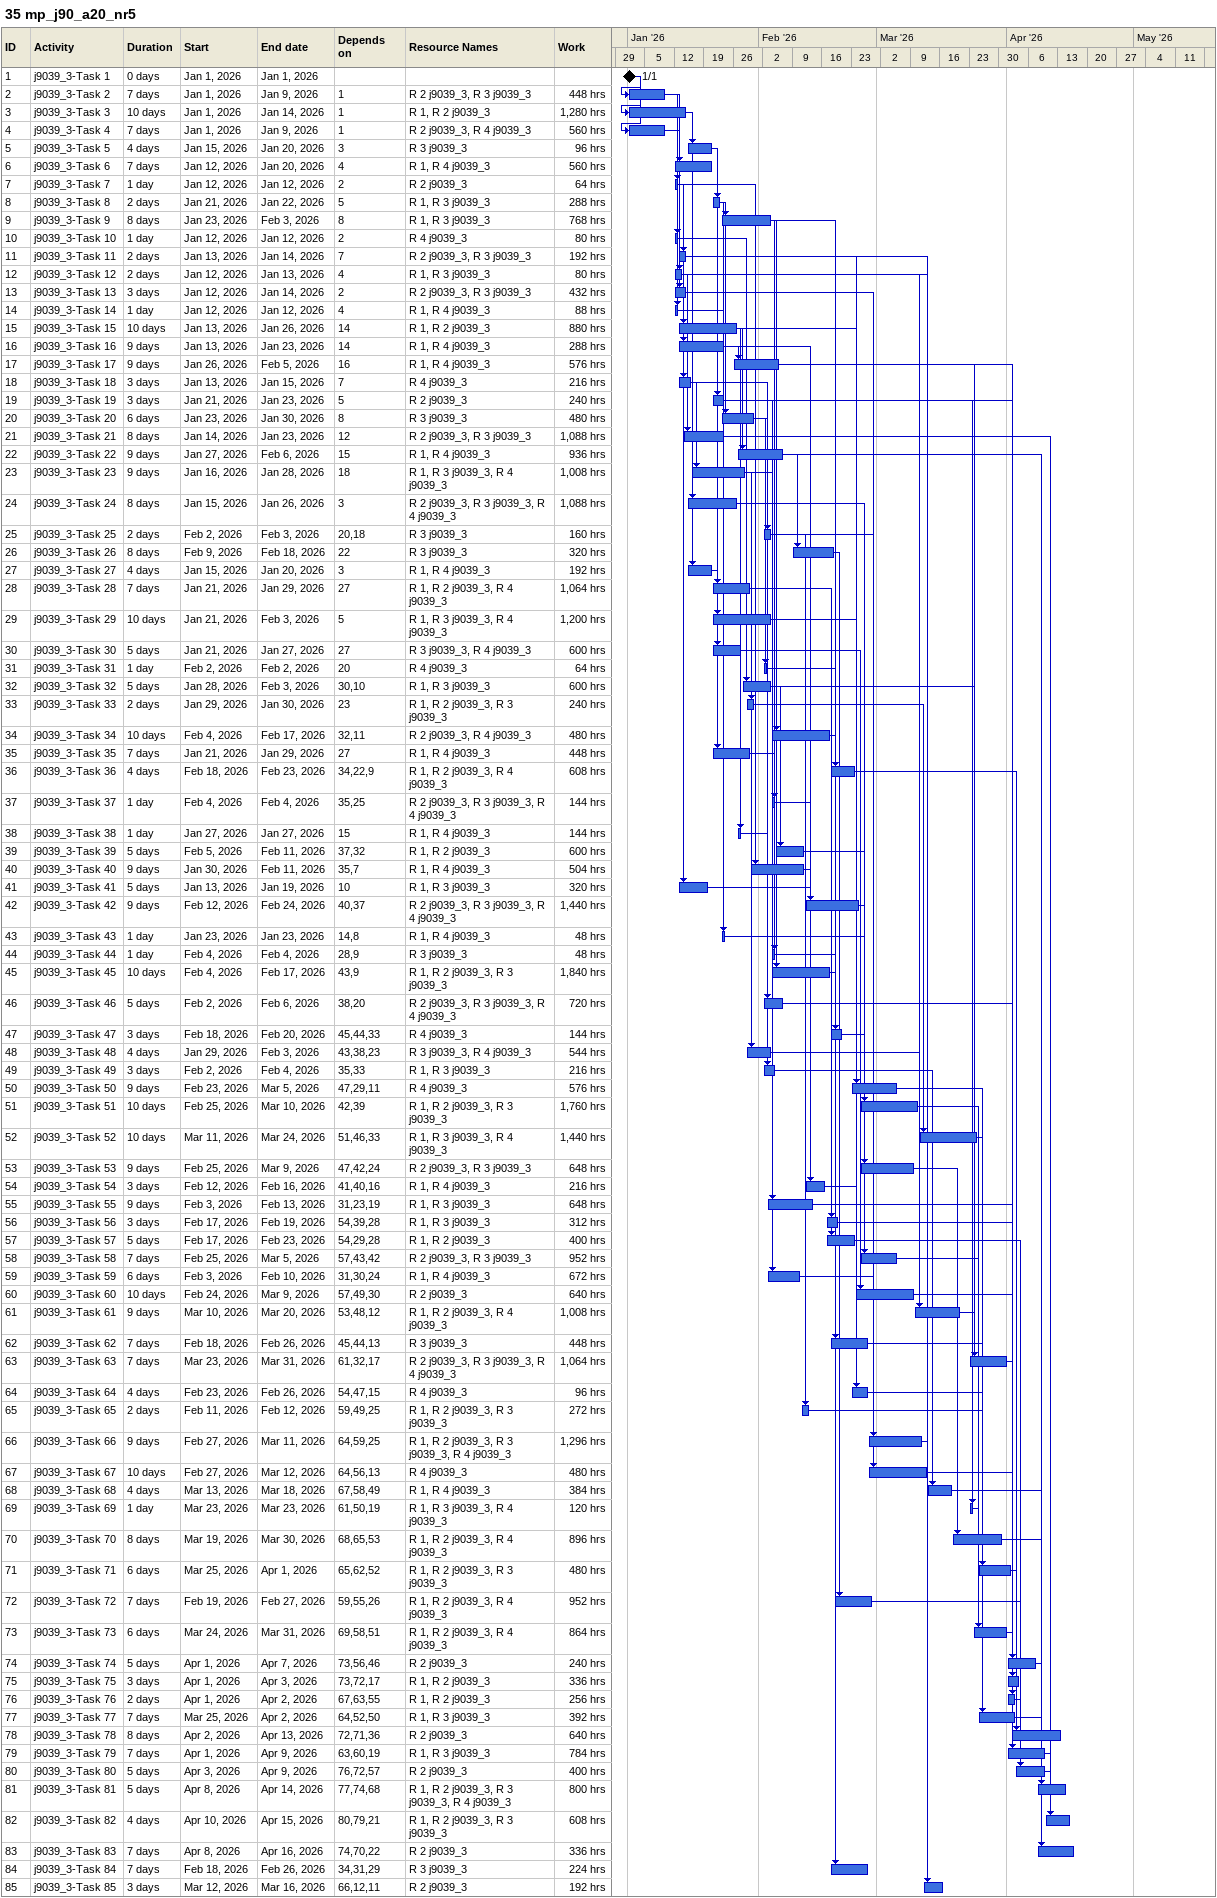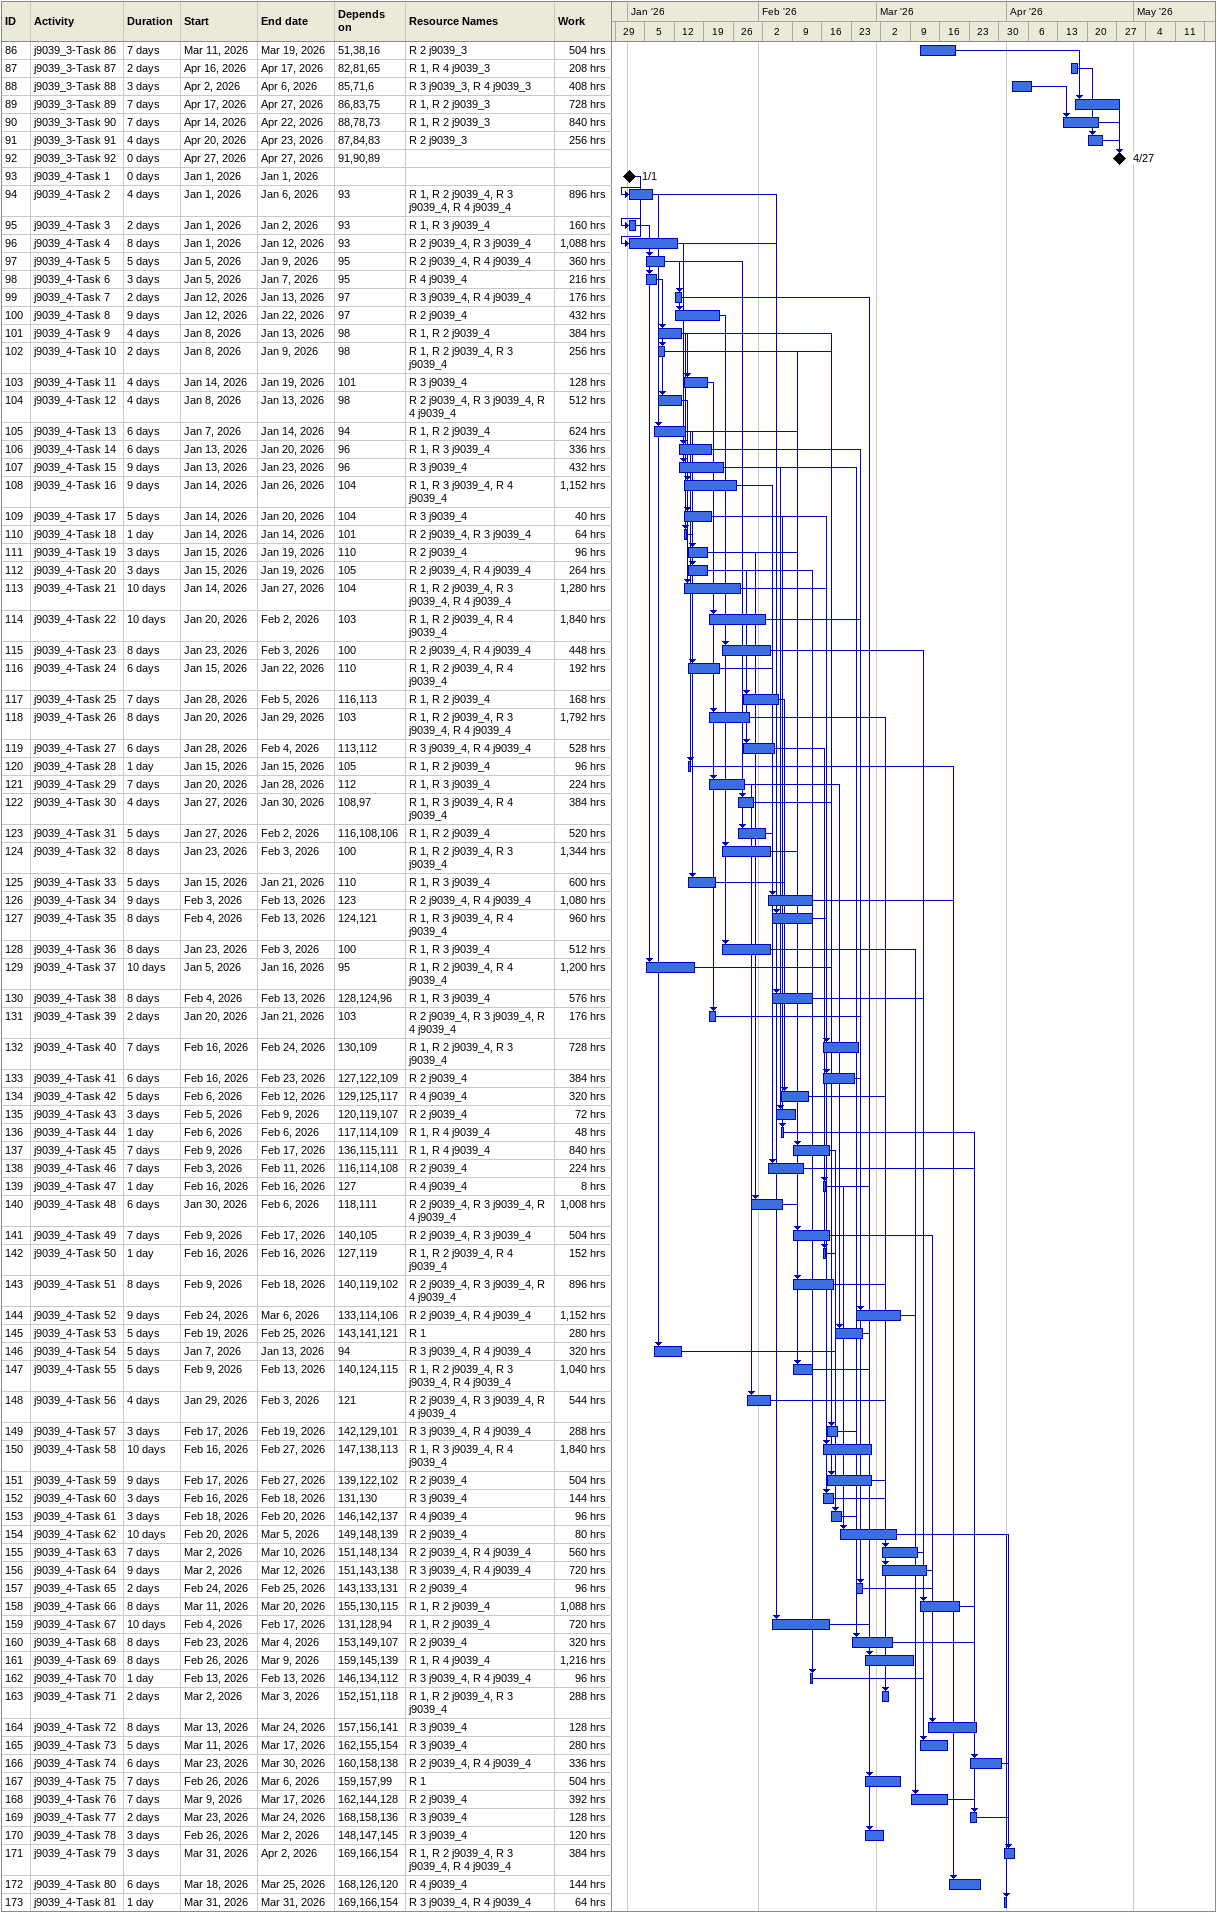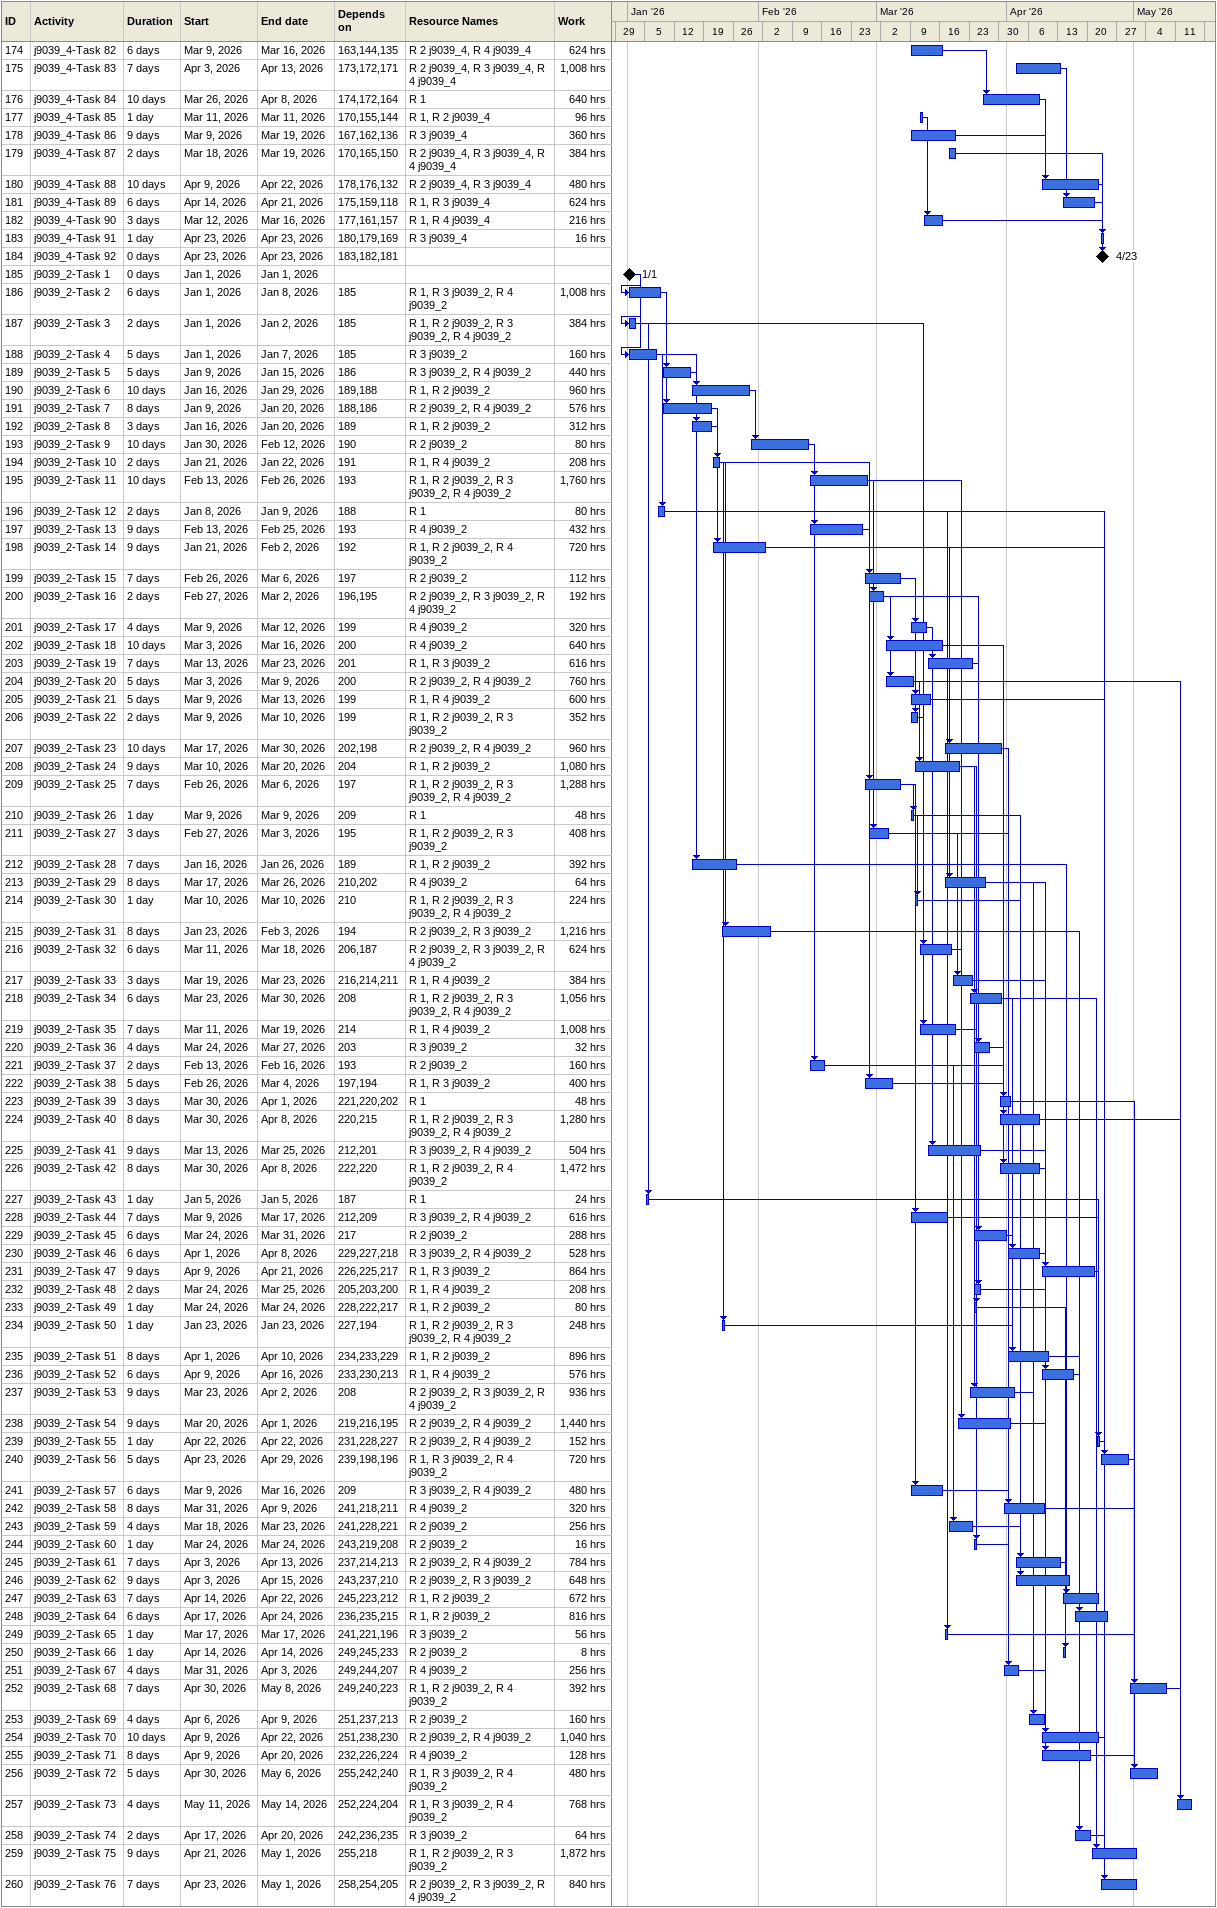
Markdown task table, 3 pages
35 mp_j90_a20_nr5

| ID | Task | Duration | Start | Finish | Predecessors | Resources | Work (h) |
|---|---|---|---|---|---|---|---|
| 1 | j9039_3-Task 1 | 0d | 2026-01-01 | 2026-01-01 |  |  |  |
| 2 | j9039_3-Task 2 | 7d | 2026-01-01 | 2026-01-09 | 1 | R 2 j9039_3, R 3 j9039_3 | 448 |
| 3 | j9039_3-Task 3 | 10d | 2026-01-01 | 2026-01-14 | 1 | R 1, R 2 j9039_3 | 1280 |
| 4 | j9039_3-Task 4 | 7d | 2026-01-01 | 2026-01-09 | 1 | R 2 j9039_3, R 4 j9039_3 | 560 |
| 5 | j9039_3-Task 5 | 4d | 2026-01-15 | 2026-01-20 | 3 | R 3 j9039_3 | 96 |
| 6 | j9039_3-Task 6 | 7d | 2026-01-12 | 2026-01-20 | 4 | R 1, R 4 j9039_3 | 560 |
| 7 | j9039_3-Task 7 | 1d | 2026-01-12 | 2026-01-12 | 2 | R 2 j9039_3 | 64 |
| 8 | j9039_3-Task 8 | 2d | 2026-01-21 | 2026-01-22 | 5 | R 1, R 3 j9039_3 | 288 |
| 9 | j9039_3-Task 9 | 8d | 2026-01-23 | 2026-02-03 | 8 | R 1, R 3 j9039_3 | 768 |
| 10 | j9039_3-Task 10 | 1d | 2026-01-12 | 2026-01-12 | 2 | R 4 j9039_3 | 80 |
| 11 | j9039_3-Task 11 | 2d | 2026-01-13 | 2026-01-14 | 7 | R 2 j9039_3, R 3 j9039_3 | 192 |
| 12 | j9039_3-Task 12 | 2d | 2026-01-12 | 2026-01-13 | 4 | R 1, R 3 j9039_3 | 80 |
| 13 | j9039_3-Task 13 | 3d | 2026-01-12 | 2026-01-14 | 2 | R 2 j9039_3, R 3 j9039_3 | 432 |
| 14 | j9039_3-Task 14 | 1d | 2026-01-12 | 2026-01-12 | 4 | R 1, R 4 j9039_3 | 88 |
| 15 | j9039_3-Task 15 | 10d | 2026-01-13 | 2026-01-26 | 14 | R 1, R 2 j9039_3 | 880 |
| 16 | j9039_3-Task 16 | 9d | 2026-01-13 | 2026-01-23 | 14 | R 1, R 4 j9039_3 | 288 |
| 17 | j9039_3-Task 17 | 9d | 2026-01-26 | 2026-02-05 | 16 | R 1, R 4 j9039_3 | 576 |
| 18 | j9039_3-Task 18 | 3d | 2026-01-13 | 2026-01-15 | 7 | R 4 j9039_3 | 216 |
| 19 | j9039_3-Task 19 | 3d | 2026-01-21 | 2026-01-23 | 5 | R 2 j9039_3 | 240 |
| 20 | j9039_3-Task 20 | 6d | 2026-01-23 | 2026-01-30 | 8 | R 3 j9039_3 | 480 |
| 21 | j9039_3-Task 21 | 8d | 2026-01-14 | 2026-01-23 | 12 | R 2 j9039_3, R 3 j9039_3 | 1088 |
| 22 | j9039_3-Task 22 | 9d | 2026-01-27 | 2026-02-06 | 15 | R 1, R 4 j9039_3 | 936 |
| 23 | j9039_3-Task 23 | 9d | 2026-01-16 | 2026-01-28 | 18 | R 1, R 3 j9039_3, R 4 j9039_3 | 1008 |
| 24 | j9039_3-Task 24 | 8d | 2026-01-15 | 2026-01-26 | 3 | R 2 j9039_3, R 3 j9039_3, R 4 j9039_3 | 1088 |
| 25 | j9039_3-Task 25 | 2d | 2026-02-02 | 2026-02-03 | 20, 18 | R 3 j9039_3 | 160 |
| 26 | j9039_3-Task 26 | 8d | 2026-02-09 | 2026-02-18 | 22 | R 3 j9039_3 | 320 |
| 27 | j9039_3-Task 27 | 4d | 2026-01-15 | 2026-01-20 | 3 | R 1, R 4 j9039_3 | 192 |
| 28 | j9039_3-Task 28 | 7d | 2026-01-21 | 2026-01-29 | 27 | R 1, R 2 j9039_3, R 4 j9039_3 | 1064 |
| 29 | j9039_3-Task 29 | 10d | 2026-01-21 | 2026-02-03 | 5 | R 1, R 3 j9039_3, R 4 j9039_3 | 1200 |
| 30 | j9039_3-Task 30 | 5d | 2026-01-21 | 2026-01-27 | 27 | R 3 j9039_3, R 4 j9039_3 | 600 |
| 31 | j9039_3-Task 31 | 1d | 2026-02-02 | 2026-02-02 | 20 | R 4 j9039_3 | 64 |
| 32 | j9039_3-Task 32 | 5d | 2026-01-28 | 2026-02-03 | 30, 10 | R 1, R 3 j9039_3 | 600 |
| 33 | j9039_3-Task 33 | 2d | 2026-01-29 | 2026-01-30 | 23 | R 1, R 2 j9039_3, R 3 j9039_3 | 240 |
| 34 | j9039_3-Task 34 | 10d | 2026-02-04 | 2026-02-17 | 32, 11 | R 2 j9039_3, R 4 j9039_3 | 480 |
| 35 | j9039_3-Task 35 | 7d | 2026-01-21 | 2026-01-29 | 27 | R 1, R 4 j9039_3 | 448 |
| 36 | j9039_3-Task 36 | 4d | 2026-02-18 | 2026-02-23 | 34, 22, 9 | R 1, R 2 j9039_3, R 4 j9039_3 | 608 |
| 37 | j9039_3-Task 37 | 1d | 2026-02-04 | 2026-02-04 | 35, 25 | R 2 j9039_3, R 3 j9039_3, R 4 j9039_3 | 144 |
| 38 | j9039_3-Task 38 | 1d | 2026-01-27 | 2026-01-27 | 15 | R 1, R 4 j9039_3 | 144 |
| 39 | j9039_3-Task 39 | 5d | 2026-02-05 | 2026-02-11 | 37, 32 | R 1, R 2 j9039_3 | 600 |
| 40 | j9039_3-Task 40 | 9d | 2026-01-30 | 2026-02-11 | 35, 7 | R 1, R 4 j9039_3 | 504 |
| 41 | j9039_3-Task 41 | 5d | 2026-01-13 | 2026-01-19 | 10 | R 1, R 3 j9039_3 | 320 |
| 42 | j9039_3-Task 42 | 9d | 2026-02-12 | 2026-02-24 | 40, 37 | R 2 j9039_3, R 3 j9039_3, R 4 j9039_3 | 1440 |
| 43 | j9039_3-Task 43 | 1d | 2026-01-23 | 2026-01-23 | 14, 8 | R 1, R 4 j9039_3 | 48 |
| 44 | j9039_3-Task 44 | 1d | 2026-02-04 | 2026-02-04 | 28, 9 | R 3 j9039_3 | 48 |
| 45 | j9039_3-Task 45 | 10d | 2026-02-04 | 2026-02-17 | 43, 9 | R 1, R 2 j9039_3, R 3 j9039_3 | 1840 |
| 46 | j9039_3-Task 46 | 5d | 2026-02-02 | 2026-02-06 | 38, 20 | R 2 j9039_3, R 3 j9039_3, R 4 j9039_3 | 720 |
| 47 | j9039_3-Task 47 | 3d | 2026-02-18 | 2026-02-20 | 45, 44, 33 | R 4 j9039_3 | 144 |
| 48 | j9039_3-Task 48 | 4d | 2026-01-29 | 2026-02-03 | 43, 38, 23 | R 3 j9039_3, R 4 j9039_3 | 544 |
| 49 | j9039_3-Task 49 | 3d | 2026-02-02 | 2026-02-04 | 35, 33 | R 1, R 3 j9039_3 | 216 |
| 50 | j9039_3-Task 50 | 9d | 2026-02-23 | 2026-03-05 | 47, 29, 11 | R 4 j9039_3 | 576 |
| 51 | j9039_3-Task 51 | 10d | 2026-02-25 | 2026-03-10 | 42, 39 | R 1, R 2 j9039_3, R 3 j9039_3 | 1760 |
| 52 | j9039_3-Task 52 | 10d | 2026-03-11 | 2026-03-24 | 51, 46, 33 | R 1, R 3 j9039_3, R 4 j9039_3 | 1440 |
| 53 | j9039_3-Task 53 | 9d | 2026-02-25 | 2026-03-09 | 47, 42, 24 | R 2 j9039_3, R 3 j9039_3 | 648 |
| 54 | j9039_3-Task 54 | 3d | 2026-02-12 | 2026-02-16 | 41, 40, 16 | R 1, R 4 j9039_3 | 216 |
| 55 | j9039_3-Task 55 | 9d | 2026-02-03 | 2026-02-13 | 31, 23, 19 | R 1, R 3 j9039_3 | 648 |
| 56 | j9039_3-Task 56 | 3d | 2026-02-17 | 2026-02-19 | 54, 39, 28 | R 1, R 3 j9039_3 | 312 |
| 57 | j9039_3-Task 57 | 5d | 2026-02-17 | 2026-02-23 | 54, 29, 28 | R 1, R 2 j9039_3 | 400 |
| 58 | j9039_3-Task 58 | 7d | 2026-02-25 | 2026-03-05 | 57, 43, 42 | R 2 j9039_3, R 3 j9039_3 | 952 |
| 59 | j9039_3-Task 59 | 6d | 2026-02-03 | 2026-02-10 | 31, 30, 24 | R 1, R 4 j9039_3 | 672 |
| 60 | j9039_3-Task 60 | 10d | 2026-02-24 | 2026-03-09 | 57, 49, 30 | R 2 j9039_3 | 640 |
| 61 | j9039_3-Task 61 | 9d | 2026-03-10 | 2026-03-20 | 53, 48, 12 | R 1, R 2 j9039_3, R 4 j9039_3 | 1008 |
| 62 | j9039_3-Task 62 | 7d | 2026-02-18 | 2026-02-26 | 45, 44, 13 | R 3 j9039_3 | 448 |
| 63 | j9039_3-Task 63 | 7d | 2026-03-23 | 2026-03-31 | 61, 32, 17 | R 2 j9039_3, R 3 j9039_3, R 4 j9039_3 | 1064 |
| 64 | j9039_3-Task 64 | 4d | 2026-02-23 | 2026-02-26 | 54, 47, 15 | R 4 j9039_3 | 96 |
| 65 | j9039_3-Task 65 | 2d | 2026-02-11 | 2026-02-12 | 59, 49, 25 | R 1, R 2 j9039_3, R 3 j9039_3 | 272 |
| 66 | j9039_3-Task 66 | 9d | 2026-02-27 | 2026-03-11 | 64, 59, 25 | R 1, R 2 j9039_3, R 3 j9039_3, R 4 j9039_3 | 1296 |
| 67 | j9039_3-Task 67 | 10d | 2026-02-27 | 2026-03-12 | 64, 56, 13 | R 4 j9039_3 | 480 |
| 68 | j9039_3-Task 68 | 4d | 2026-03-13 | 2026-03-18 | 67, 58, 49 | R 1, R 4 j9039_3 | 384 |
| 69 | j9039_3-Task 69 | 1d | 2026-03-23 | 2026-03-23 | 61, 50, 19 | R 1, R 3 j9039_3, R 4 j9039_3 | 120 |
| 70 | j9039_3-Task 70 | 8d | 2026-03-19 | 2026-03-30 | 68, 65, 53 | R 1, R 2 j9039_3, R 4 j9039_3 | 896 |
| 71 | j9039_3-Task 71 | 6d | 2026-03-25 | 2026-04-01 | 65, 62, 52 | R 1, R 2 j9039_3, R 3 j9039_3 | 480 |
| 72 | j9039_3-Task 72 | 7d | 2026-02-19 | 2026-02-27 | 59, 55, 26 | R 1, R 2 j9039_3, R 4 j9039_3 | 952 |
| 73 | j9039_3-Task 73 | 6d | 2026-03-24 | 2026-03-31 | 69, 58, 51 | R 1, R 2 j9039_3, R 4 j9039_3 | 864 |
| 74 | j9039_3-Task 74 | 5d | 2026-04-01 | 2026-04-07 | 73, 56, 46 | R 2 j9039_3 | 240 |
| 75 | j9039_3-Task 75 | 3d | 2026-04-01 | 2026-04-03 | 73, 72, 17 | R 1, R 2 j9039_3 | 336 |
| 76 | j9039_3-Task 76 | 2d | 2026-04-01 | 2026-04-02 | 67, 63, 55 | R 1, R 2 j9039_3 | 256 |
| 77 | j9039_3-Task 77 | 7d | 2026-03-25 | 2026-04-02 | 64, 52, 50 | R 1, R 3 j9039_3 | 392 |
| 78 | j9039_3-Task 78 | 8d | 2026-04-02 | 2026-04-13 | 72, 71, 36 | R 2 j9039_3 | 640 |
| 79 | j9039_3-Task 79 | 7d | 2026-04-01 | 2026-04-09 | 63, 60, 19 | R 1, R 3 j9039_3 | 784 |
| 80 | j9039_3-Task 80 | 5d | 2026-04-03 | 2026-04-09 | 76, 72, 57 | R 2 j9039_3 | 400 |
| 81 | j9039_3-Task 81 | 5d | 2026-04-08 | 2026-04-14 | 77, 74, 68 | R 1, R 2 j9039_3, R 3 j9039_3, R 4 j9039_3 | 800 |
| 82 | j9039_3-Task 82 | 4d | 2026-04-10 | 2026-04-15 | 80, 79, 21 | R 1, R 2 j9039_3, R 3 j9039_3 | 608 |
| 83 | j9039_3-Task 83 | 7d | 2026-04-08 | 2026-04-16 | 74, 70, 22 | R 2 j9039_3 | 336 |
| 84 | j9039_3-Task 84 | 7d | 2026-02-18 | 2026-02-26 | 34, 31, 29 | R 3 j9039_3 | 224 |
| 85 | j9039_3-Task 85 | 3d | 2026-03-12 | 2026-03-16 | 66, 12, 11 | R 2 j9039_3 | 192 |
| 86 | j9039_3-Task 86 | 7d | 2026-03-11 | 2026-03-19 | 51, 38, 16 | R 2 j9039_3 | 504 |
| 87 | j9039_3-Task 87 | 2d | 2026-04-16 | 2026-04-17 | 82, 81, 65 | R 1, R 4 j9039_3 | 208 |
| 88 | j9039_3-Task 88 | 3d | 2026-04-02 | 2026-04-06 | 85, 71, 6 | R 3 j9039_3, R 4 j9039_3 | 408 |
| 89 | j9039_3-Task 89 | 7d | 2026-04-17 | 2026-04-27 | 86, 83, 75 | R 1, R 2 j9039_3 | 728 |
| 90 | j9039_3-Task 90 | 7d | 2026-04-14 | 2026-04-22 | 88, 78, 73 | R 1, R 2 j9039_3 | 840 |
| 91 | j9039_3-Task 91 | 4d | 2026-04-20 | 2026-04-23 | 87, 84, 83 | R 2 j9039_3 | 256 |
| 92 | j9039_3-Task 92 | 0d | 2026-04-27 | 2026-04-27 | 91, 90, 89 |  |  |
| 93 | j9039_4-Task 1 | 0d | 2026-01-01 | 2026-01-01 |  |  |  |
| 94 | j9039_4-Task 2 | 4d | 2026-01-01 | 2026-01-06 | 93 | R 1, R 2 j9039_4, R 3 j9039_4, R 4 j9039_4 | 896 |
| 95 | j9039_4-Task 3 | 2d | 2026-01-01 | 2026-01-02 | 93 | R 1, R 3 j9039_4 | 160 |
| 96 | j9039_4-Task 4 | 8d | 2026-01-01 | 2026-01-12 | 93 | R 2 j9039_4, R 3 j9039_4 | 1088 |
| 97 | j9039_4-Task 5 | 5d | 2026-01-05 | 2026-01-09 | 95 | R 2 j9039_4, R 4 j9039_4 | 360 |
| 98 | j9039_4-Task 6 | 3d | 2026-01-05 | 2026-01-07 | 95 | R 4 j9039_4 | 216 |
| 99 | j9039_4-Task 7 | 2d | 2026-01-12 | 2026-01-13 | 97 | R 3 j9039_4, R 4 j9039_4 | 176 |
| 100 | j9039_4-Task 8 | 9d | 2026-01-12 | 2026-01-22 | 97 | R 2 j9039_4 | 432 |
| 101 | j9039_4-Task 9 | 4d | 2026-01-08 | 2026-01-13 | 98 | R 1, R 2 j9039_4 | 384 |
| 102 | j9039_4-Task 10 | 2d | 2026-01-08 | 2026-01-09 | 98 | R 1, R 2 j9039_4, R 3 j9039_4 | 256 |
| 103 | j9039_4-Task 11 | 4d | 2026-01-14 | 2026-01-19 | 101 | R 3 j9039_4 | 128 |
| 104 | j9039_4-Task 12 | 4d | 2026-01-08 | 2026-01-13 | 98 | R 2 j9039_4, R 3 j9039_4, R 4 j9039_4 | 512 |
| 105 | j9039_4-Task 13 | 6d | 2026-01-07 | 2026-01-14 | 94 | R 1, R 2 j9039_4 | 624 |
| 106 | j9039_4-Task 14 | 6d | 2026-01-13 | 2026-01-20 | 96 | R 1, R 3 j9039_4 | 336 |
| 107 | j9039_4-Task 15 | 9d | 2026-01-13 | 2026-01-23 | 96 | R 3 j9039_4 | 432 |
| 108 | j9039_4-Task 16 | 9d | 2026-01-14 | 2026-01-26 | 104 | R 1, R 3 j9039_4, R 4 j9039_4 | 1152 |
| 109 | j9039_4-Task 17 | 5d | 2026-01-14 | 2026-01-20 | 104 | R 3 j9039_4 | 40 |
| 110 | j9039_4-Task 18 | 1d | 2026-01-14 | 2026-01-14 | 101 | R 2 j9039_4, R 3 j9039_4 | 64 |
| 111 | j9039_4-Task 19 | 3d | 2026-01-15 | 2026-01-19 | 110 | R 2 j9039_4 | 96 |
| 112 | j9039_4-Task 20 | 3d | 2026-01-15 | 2026-01-19 | 105 | R 2 j9039_4, R 4 j9039_4 | 264 |
| 113 | j9039_4-Task 21 | 10d | 2026-01-14 | 2026-01-27 | 104 | R 1, R 2 j9039_4, R 3 j9039_4, R 4 j9039_4 | 1280 |
| 114 | j9039_4-Task 22 | 10d | 2026-01-20 | 2026-02-02 | 103 | R 1, R 2 j9039_4, R 4 j9039_4 | 1840 |
| 115 | j9039_4-Task 23 | 8d | 2026-01-23 | 2026-02-03 | 100 | R 2 j9039_4, R 4 j9039_4 | 448 |
| 116 | j9039_4-Task 24 | 6d | 2026-01-15 | 2026-01-22 | 110 | R 1, R 2 j9039_4, R 4 j9039_4 | 192 |
| 117 | j9039_4-Task 25 | 7d | 2026-01-28 | 2026-02-05 | 116, 113 | R 1, R 2 j9039_4 | 168 |
| 118 | j9039_4-Task 26 | 8d | 2026-01-20 | 2026-01-29 | 103 | R 1, R 2 j9039_4, R 3 j9039_4, R 4 j9039_4 | 1792 |
| 119 | j9039_4-Task 27 | 6d | 2026-01-28 | 2026-02-04 | 113, 112 | R 3 j9039_4, R 4 j9039_4 | 528 |
| 120 | j9039_4-Task 28 | 1d | 2026-01-15 | 2026-01-15 | 105 | R 1, R 2 j9039_4 | 96 |
| 121 | j9039_4-Task 29 | 7d | 2026-01-20 | 2026-01-28 | 112 | R 1, R 3 j9039_4 | 224 |
| 122 | j9039_4-Task 30 | 4d | 2026-01-27 | 2026-01-30 | 108, 97 | R 1, R 3 j9039_4, R 4 j9039_4 | 384 |
| 123 | j9039_4-Task 31 | 5d | 2026-01-27 | 2026-02-02 | 116, 108, 106 | R 1, R 2 j9039_4 | 520 |
| 124 | j9039_4-Task 32 | 8d | 2026-01-23 | 2026-02-03 | 100 | R 1, R 2 j9039_4, R 3 j9039_4 | 1344 |
| 125 | j9039_4-Task 33 | 5d | 2026-01-15 | 2026-01-21 | 110 | R 1, R 3 j9039_4 | 600 |
| 126 | j9039_4-Task 34 | 9d | 2026-02-03 | 2026-02-13 | 123 | R 2 j9039_4, R 4 j9039_4 | 1080 |
| 127 | j9039_4-Task 35 | 8d | 2026-02-04 | 2026-02-13 | 124, 121 | R 1, R 3 j9039_4, R 4 j9039_4 | 960 |
| 128 | j9039_4-Task 36 | 8d | 2026-01-23 | 2026-02-03 | 100 | R 1, R 3 j9039_4 | 512 |
| 129 | j9039_4-Task 37 | 10d | 2026-01-05 | 2026-01-16 | 95 | R 1, R 2 j9039_4, R 4 j9039_4 | 1200 |
| 130 | j9039_4-Task 38 | 8d | 2026-02-04 | 2026-02-13 | 128, 124, 96 | R 1, R 3 j9039_4 | 576 |
| 131 | j9039_4-Task 39 | 2d | 2026-01-20 | 2026-01-21 | 103 | R 2 j9039_4, R 3 j9039_4, R 4 j9039_4 | 176 |
| 132 | j9039_4-Task 40 | 7d | 2026-02-16 | 2026-02-24 | 130, 109 | R 1, R 2 j9039_4, R 3 j9039_4 | 728 |
| 133 | j9039_4-Task 41 | 6d | 2026-02-16 | 2026-02-23 | 127, 122, 109 | R 2 j9039_4 | 384 |
| 134 | j9039_4-Task 42 | 5d | 2026-02-06 | 2026-02-12 | 129, 125, 117 | R 4 j9039_4 | 320 |
| 135 | j9039_4-Task 43 | 3d | 2026-02-05 | 2026-02-09 | 120, 119, 107 | R 2 j9039_4 | 72 |
| 136 | j9039_4-Task 44 | 1d | 2026-02-06 | 2026-02-06 | 117, 114, 109 | R 1, R 4 j9039_4 | 48 |
| 137 | j9039_4-Task 45 | 7d | 2026-02-09 | 2026-02-17 | 136, 115, 111 | R 1, R 4 j9039_4 | 840 |
| 138 | j9039_4-Task 46 | 7d | 2026-02-03 | 2026-02-11 | 116, 114, 108 | R 2 j9039_4 | 224 |
| 139 | j9039_4-Task 47 | 1d | 2026-02-16 | 2026-02-16 | 127 | R 4 j9039_4 | 8 |
| 140 | j9039_4-Task 48 | 6d | 2026-01-30 | 2026-02-06 | 118, 111 | R 2 j9039_4, R 3 j9039_4, R 4 j9039_4 | 1008 |
| 141 | j9039_4-Task 49 | 7d | 2026-02-09 | 2026-02-17 | 140, 105 | R 2 j9039_4, R 3 j9039_4 | 504 |
| 142 | j9039_4-Task 50 | 1d | 2026-02-16 | 2026-02-16 | 127, 119 | R 1, R 2 j9039_4, R 4 j9039_4 | 152 |
| 143 | j9039_4-Task 51 | 8d | 2026-02-09 | 2026-02-18 | 140, 119, 102 | R 2 j9039_4, R 3 j9039_4, R 4 j9039_4 | 896 |
| 144 | j9039_4-Task 52 | 9d | 2026-02-24 | 2026-03-06 | 133, 114, 106 | R 2 j9039_4, R 4 j9039_4 | 1152 |
| 145 | j9039_4-Task 53 | 5d | 2026-02-19 | 2026-02-25 | 143, 141, 121 | R 1 | 280 |
| 146 | j9039_4-Task 54 | 5d | 2026-01-07 | 2026-01-13 | 94 | R 3 j9039_4, R 4 j9039_4 | 320 |
| 147 | j9039_4-Task 55 | 5d | 2026-02-09 | 2026-02-13 | 140, 124, 115 | R 1, R 2 j9039_4, R 3 j9039_4, R 4 j9039_4 | 1040 |
| 148 | j9039_4-Task 56 | 4d | 2026-01-29 | 2026-02-03 | 121 | R 2 j9039_4, R 3 j9039_4, R 4 j9039_4 | 544 |
| 149 | j9039_4-Task 57 | 3d | 2026-02-17 | 2026-02-19 | 142, 129, 101 | R 3 j9039_4, R 4 j9039_4 | 288 |
| 150 | j9039_4-Task 58 | 10d | 2026-02-16 | 2026-02-27 | 147, 138, 113 | R 1, R 3 j9039_4, R 4 j9039_4 | 1840 |
| 151 | j9039_4-Task 59 | 9d | 2026-02-17 | 2026-02-27 | 139, 122, 102 | R 2 j9039_4 | 504 |
| 152 | j9039_4-Task 60 | 3d | 2026-02-16 | 2026-02-18 | 131, 130 | R 3 j9039_4 | 144 |
| 153 | j9039_4-Task 61 | 3d | 2026-02-18 | 2026-02-20 | 146, 142, 137 | R 4 j9039_4 | 96 |
| 154 | j9039_4-Task 62 | 10d | 2026-02-20 | 2026-03-05 | 149, 148, 139 | R 2 j9039_4 | 80 |
| 155 | j9039_4-Task 63 | 7d | 2026-03-02 | 2026-03-10 | 151, 148, 134 | R 2 j9039_4, R 4 j9039_4 | 560 |
| 156 | j9039_4-Task 64 | 9d | 2026-03-02 | 2026-03-12 | 151, 143, 138 | R 3 j9039_4, R 4 j9039_4 | 720 |
| 157 | j9039_4-Task 65 | 2d | 2026-02-24 | 2026-02-25 | 143, 133, 131 | R 2 j9039_4 | 96 |
| 158 | j9039_4-Task 66 | 8d | 2026-03-11 | 2026-03-20 | 155, 130, 115 | R 1, R 2 j9039_4 | 1088 |
| 159 | j9039_4-Task 67 | 10d | 2026-02-04 | 2026-02-17 | 131, 128, 94 | R 1, R 2 j9039_4 | 720 |
| 160 | j9039_4-Task 68 | 8d | 2026-02-23 | 2026-03-04 | 153, 149, 107 | R 2 j9039_4 | 320 |
| 161 | j9039_4-Task 69 | 8d | 2026-02-26 | 2026-03-09 | 159, 145, 139 | R 1, R 4 j9039_4 | 1216 |
| 162 | j9039_4-Task 70 | 1d | 2026-02-13 | 2026-02-13 | 146, 134, 112 | R 3 j9039_4, R 4 j9039_4 | 96 |
| 163 | j9039_4-Task 71 | 2d | 2026-03-02 | 2026-03-03 | 152, 151, 118 | R 1, R 2 j9039_4, R 3 j9039_4 | 288 |
| 164 | j9039_4-Task 72 | 8d | 2026-03-13 | 2026-03-24 | 157, 156, 141 | R 3 j9039_4 | 128 |
| 165 | j9039_4-Task 73 | 5d | 2026-03-11 | 2026-03-17 | 162, 155, 154 | R 3 j9039_4 | 280 |
| 166 | j9039_4-Task 74 | 6d | 2026-03-23 | 2026-03-30 | 160, 158, 138 | R 2 j9039_4, R 4 j9039_4 | 336 |
| 167 | j9039_4-Task 75 | 7d | 2026-02-26 | 2026-03-06 | 159, 157, 99 | R 1 | 504 |
| 168 | j9039_4-Task 76 | 7d | 2026-03-09 | 2026-03-17 | 162, 144, 128 | R 2 j9039_4 | 392 |
| 169 | j9039_4-Task 77 | 2d | 2026-03-23 | 2026-03-24 | 168, 158, 136 | R 3 j9039_4 | 128 |
| 170 | j9039_4-Task 78 | 3d | 2026-02-26 | 2026-03-02 | 148, 147, 145 | R 3 j9039_4 | 120 |
| 171 | j9039_4-Task 79 | 3d | 2026-03-31 | 2026-04-02 | 169, 166, 154 | R 1, R 2 j9039_4, R 3 j9039_4, R 4 j9039_4 | 384 |
| 172 | j9039_4-Task 80 | 6d | 2026-03-18 | 2026-03-25 | 168, 126, 120 | R 4 j9039_4 | 144 |
| 173 | j9039_4-Task 81 | 1d | 2026-03-31 | 2026-03-31 | 169, 166, 154 | R 3 j9039_4, R 4 j9039_4 | 64 |
| 174 | j9039_4-Task 82 | 6d | 2026-03-09 | 2026-03-16 | 163, 144, 135 | R 2 j9039_4, R 4 j9039_4 | 624 |
| 175 | j9039_4-Task 83 | 7d | 2026-04-03 | 2026-04-13 | 173, 172, 171 | R 2 j9039_4, R 3 j9039_4, R 4 j9039_4 | 1008 |
| 176 | j9039_4-Task 84 | 10d | 2026-03-26 | 2026-04-08 | 174, 172, 164 | R 1 | 640 |
| 177 | j9039_4-Task 85 | 1d | 2026-03-11 | 2026-03-11 | 170, 155, 144 | R 1, R 2 j9039_4 | 96 |
| 178 | j9039_4-Task 86 | 9d | 2026-03-09 | 2026-03-19 | 167, 162, 136 | R 3 j9039_4 | 360 |
| 179 | j9039_4-Task 87 | 2d | 2026-03-18 | 2026-03-19 | 170, 165, 150 | R 2 j9039_4, R 3 j9039_4, R 4 j9039_4 | 384 |
| 180 | j9039_4-Task 88 | 10d | 2026-04-09 | 2026-04-22 | 178, 176, 132 | R 2 j9039_4, R 3 j9039_4 | 480 |
| 181 | j9039_4-Task 89 | 6d | 2026-04-14 | 2026-04-21 | 175, 159, 118 | R 1, R 3 j9039_4 | 624 |
| 182 | j9039_4-Task 90 | 3d | 2026-03-12 | 2026-03-16 | 177, 161, 157 | R 1, R 4 j9039_4 | 216 |
| 183 | j9039_4-Task 91 | 1d | 2026-04-23 | 2026-04-23 | 180, 179, 169 | R 3 j9039_4 | 16 |
| 184 | j9039_4-Task 92 | 0d | 2026-04-23 | 2026-04-23 | 183, 182, 181 |  |  |
| 185 | j9039_2-Task 1 | 0d | 2026-01-01 | 2026-01-01 |  |  |  |
| 186 | j9039_2-Task 2 | 6d | 2026-01-01 | 2026-01-08 | 185 | R 1, R 3 j9039_2, R 4 j9039_2 | 1008 |
| 187 | j9039_2-Task 3 | 2d | 2026-01-01 | 2026-01-02 | 185 | R 1, R 2 j9039_2, R 3 j9039_2, R 4 j9039_2 | 384 |
| 188 | j9039_2-Task 4 | 5d | 2026-01-01 | 2026-01-07 | 185 | R 3 j9039_2 | 160 |
| 189 | j9039_2-Task 5 | 5d | 2026-01-09 | 2026-01-15 | 186 | R 3 j9039_2, R 4 j9039_2 | 440 |
| 190 | j9039_2-Task 6 | 10d | 2026-01-16 | 2026-01-29 | 189, 188 | R 1, R 2 j9039_2 | 960 |
| 191 | j9039_2-Task 7 | 8d | 2026-01-09 | 2026-01-20 | 188, 186 | R 2 j9039_2, R 4 j9039_2 | 576 |
| 192 | j9039_2-Task 8 | 3d | 2026-01-16 | 2026-01-20 | 189 | R 1, R 2 j9039_2 | 312 |
| 193 | j9039_2-Task 9 | 10d | 2026-01-30 | 2026-02-12 | 190 | R 2 j9039_2 | 80 |
| 194 | j9039_2-Task 10 | 2d | 2026-01-21 | 2026-01-22 | 191 | R 1, R 4 j9039_2 | 208 |
| 195 | j9039_2-Task 11 | 10d | 2026-02-13 | 2026-02-26 | 193 | R 1, R 2 j9039_2, R 3 j9039_2, R 4 j9039_2 | 1760 |
| 196 | j9039_2-Task 12 | 2d | 2026-01-08 | 2026-01-09 | 188 | R 1 | 80 |
| 197 | j9039_2-Task 13 | 9d | 2026-02-13 | 2026-02-25 | 193 | R 4 j9039_2 | 432 |
| 198 | j9039_2-Task 14 | 9d | 2026-01-21 | 2026-02-02 | 192 | R 1, R 2 j9039_2, R 4 j9039_2 | 720 |
| 199 | j9039_2-Task 15 | 7d | 2026-02-26 | 2026-03-06 | 197 | R 2 j9039_2 | 112 |
| 200 | j9039_2-Task 16 | 2d | 2026-02-27 | 2026-03-02 | 196, 195 | R 2 j9039_2, R 3 j9039_2, R 4 j9039_2 | 192 |
| 201 | j9039_2-Task 17 | 4d | 2026-03-09 | 2026-03-12 | 199 | R 4 j9039_2 | 320 |
| 202 | j9039_2-Task 18 | 10d | 2026-03-03 | 2026-03-16 | 200 | R 4 j9039_2 | 640 |
| 203 | j9039_2-Task 19 | 7d | 2026-03-13 | 2026-03-23 | 201 | R 1, R 3 j9039_2 | 616 |
| 204 | j9039_2-Task 20 | 5d | 2026-03-03 | 2026-03-09 | 200 | R 2 j9039_2, R 4 j9039_2 | 760 |
| 205 | j9039_2-Task 21 | 5d | 2026-03-09 | 2026-03-13 | 199 | R 1, R 4 j9039_2 | 600 |
| 206 | j9039_2-Task 22 | 2d | 2026-03-09 | 2026-03-10 | 199 | R 1, R 2 j9039_2, R 3 j9039_2 | 352 |
| 207 | j9039_2-Task 23 | 10d | 2026-03-17 | 2026-03-30 | 202, 198 | R 2 j9039_2, R 4 j9039_2 | 960 |
| 208 | j9039_2-Task 24 | 9d | 2026-03-10 | 2026-03-20 | 204 | R 1, R 2 j9039_2 | 1080 |
| 209 | j9039_2-Task 25 | 7d | 2026-02-26 | 2026-03-06 | 197 | R 1, R 2 j9039_2, R 3 j9039_2, R 4 j9039_2 | 1288 |
| 210 | j9039_2-Task 26 | 1d | 2026-03-09 | 2026-03-09 | 209 | R 1 | 48 |
| 211 | j9039_2-Task 27 | 3d | 2026-02-27 | 2026-03-03 | 195 | R 1, R 2 j9039_2, R 3 j9039_2 | 408 |
| 212 | j9039_2-Task 28 | 7d | 2026-01-16 | 2026-01-26 | 189 | R 1, R 2 j9039_2 | 392 |
| 213 | j9039_2-Task 29 | 8d | 2026-03-17 | 2026-03-26 | 210, 202 | R 4 j9039_2 | 64 |
| 214 | j9039_2-Task 30 | 1d | 2026-03-10 | 2026-03-10 | 210 | R 1, R 2 j9039_2, R 3 j9039_2, R 4 j9039_2 | 224 |
| 215 | j9039_2-Task 31 | 8d | 2026-01-23 | 2026-02-03 | 194 | R 2 j9039_2, R 3 j9039_2 | 1216 |
| 216 | j9039_2-Task 32 | 6d | 2026-03-11 | 2026-03-18 | 206, 187 | R 2 j9039_2, R 3 j9039_2, R 4 j9039_2 | 624 |
| 217 | j9039_2-Task 33 | 3d | 2026-03-19 | 2026-03-23 | 216, 214, 211 | R 1, R 4 j9039_2 | 384 |
| 218 | j9039_2-Task 34 | 6d | 2026-03-23 | 2026-03-30 | 208 | R 1, R 2 j9039_2, R 3 j9039_2, R 4 j9039_2 | 1056 |
| 219 | j9039_2-Task 35 | 7d | 2026-03-11 | 2026-03-19 | 214 | R 1, R 4 j9039_2 | 1008 |
| 220 | j9039_2-Task 36 | 4d | 2026-03-24 | 2026-03-27 | 203 | R 3 j9039_2 | 32 |
| 221 | j9039_2-Task 37 | 2d | 2026-02-13 | 2026-02-16 | 193 | R 2 j9039_2 | 160 |
| 222 | j9039_2-Task 38 | 5d | 2026-02-26 | 2026-03-04 | 197, 194 | R 1, R 3 j9039_2 | 400 |
| 223 | j9039_2-Task 39 | 3d | 2026-03-30 | 2026-04-01 | 221, 220, 202 | R 1 | 48 |
| 224 | j9039_2-Task 40 | 8d | 2026-03-30 | 2026-04-08 | 220, 215 | R 1, R 2 j9039_2, R 3 j9039_2, R 4 j9039_2 | 1280 |
| 225 | j9039_2-Task 41 | 9d | 2026-03-13 | 2026-03-25 | 212, 201 | R 3 j9039_2, R 4 j9039_2 | 504 |
| 226 | j9039_2-Task 42 | 8d | 2026-03-30 | 2026-04-08 | 222, 220 | R 1, R 2 j9039_2, R 4 j9039_2 | 1472 |
| 227 | j9039_2-Task 43 | 1d | 2026-01-05 | 2026-01-05 | 187 | R 1 | 24 |
| 228 | j9039_2-Task 44 | 7d | 2026-03-09 | 2026-03-17 | 212, 209 | R 3 j9039_2, R 4 j9039_2 | 616 |
| 229 | j9039_2-Task 45 | 6d | 2026-03-24 | 2026-03-31 | 217 | R 2 j9039_2 | 288 |
| 230 | j9039_2-Task 46 | 6d | 2026-04-01 | 2026-04-08 | 229, 227, 218 | R 3 j9039_2, R 4 j9039_2 | 528 |
| 231 | j9039_2-Task 47 | 9d | 2026-04-09 | 2026-04-21 | 226, 225, 217 | R 1, R 3 j9039_2 | 864 |
| 232 | j9039_2-Task 48 | 2d | 2026-03-24 | 2026-03-25 | 205, 203, 200 | R 1, R 4 j9039_2 | 208 |
| 233 | j9039_2-Task 49 | 1d | 2026-03-24 | 2026-03-24 | 228, 222, 217 | R 1, R 2 j9039_2 | 80 |
| 234 | j9039_2-Task 50 | 1d | 2026-01-23 | 2026-01-23 | 227, 194 | R 1, R 2 j9039_2, R 3 j9039_2, R 4 j9039_2 | 248 |
| 235 | j9039_2-Task 51 | 8d | 2026-04-01 | 2026-04-10 | 234, 233, 229 | R 1, R 2 j9039_2 | 896 |
| 236 | j9039_2-Task 52 | 6d | 2026-04-09 | 2026-04-16 | 233, 230, 213 | R 1, R 4 j9039_2 | 576 |
| 237 | j9039_2-Task 53 | 9d | 2026-03-23 | 2026-04-02 | 208 | R 2 j9039_2, R 3 j9039_2, R 4 j9039_2 | 936 |
| 238 | j9039_2-Task 54 | 9d | 2026-03-20 | 2026-04-01 | 219, 216, 195 | R 2 j9039_2, R 4 j9039_2 | 1440 |
| 239 | j9039_2-Task 55 | 1d | 2026-04-22 | 2026-04-22 | 231, 228, 227 | R 2 j9039_2, R 4 j9039_2 | 152 |
| 240 | j9039_2-Task 56 | 5d | 2026-04-23 | 2026-04-29 | 239, 198, 196 | R 1, R 3 j9039_2, R 4 j9039_2 | 720 |
| 241 | j9039_2-Task 57 | 6d | 2026-03-09 | 2026-03-16 | 209 | R 3 j9039_2, R 4 j9039_2 | 480 |
| 242 | j9039_2-Task 58 | 8d | 2026-03-31 | 2026-04-09 | 241, 218, 211 | R 4 j9039_2 | 320 |
| 243 | j9039_2-Task 59 | 4d | 2026-03-18 | 2026-03-23 | 241, 228, 221 | R 2 j9039_2 | 256 |
| 244 | j9039_2-Task 60 | 1d | 2026-03-24 | 2026-03-24 | 243, 219, 208 | R 2 j9039_2 | 16 |
| 245 | j9039_2-Task 61 | 7d | 2026-04-03 | 2026-04-13 | 237, 214, 213 | R 2 j9039_2, R 4 j9039_2 | 784 |
| 246 | j9039_2-Task 62 | 9d | 2026-04-03 | 2026-04-15 | 243, 237, 210 | R 2 j9039_2, R 3 j9039_2 | 648 |
| 247 | j9039_2-Task 63 | 7d | 2026-04-14 | 2026-04-22 | 245, 223, 212 | R 1, R 2 j9039_2 | 672 |
| 248 | j9039_2-Task 64 | 6d | 2026-04-17 | 2026-04-24 | 236, 235, 215 | R 1, R 2 j9039_2 | 816 |
| 249 | j9039_2-Task 65 | 1d | 2026-03-17 | 2026-03-17 | 241, 221, 196 | R 3 j9039_2 | 56 |
| 250 | j9039_2-Task 66 | 1d | 2026-04-14 | 2026-04-14 | 249, 245, 233 | R 2 j9039_2 | 8 |
| 251 | j9039_2-Task 67 | 4d | 2026-03-31 | 2026-04-03 | 249, 244, 207 | R 4 j9039_2 | 256 |
| 252 | j9039_2-Task 68 | 7d | 2026-04-30 | 2026-05-08 | 249, 240, 223 | R 1, R 2 j9039_2, R 4 j9039_2 | 392 |
| 253 | j9039_2-Task 69 | 4d | 2026-04-06 | 2026-04-09 | 251, 237, 213 | R 2 j9039_2 | 160 |
| 254 | j9039_2-Task 70 | 10d | 2026-04-09 | 2026-04-22 | 251, 238, 230 | R 2 j9039_2, R 4 j9039_2 | 1040 |
| 255 | j9039_2-Task 71 | 8d | 2026-04-09 | 2026-04-20 | 232, 226, 224 | R 4 j9039_2 | 128 |
| 256 | j9039_2-Task 72 | 5d | 2026-04-30 | 2026-05-06 | 255, 242, 240 | R 1, R 3 j9039_2, R 4 j9039_2 | 480 |
| 257 | j9039_2-Task 73 | 4d | 2026-05-11 | 2026-05-14 | 252, 224, 204 | R 1, R 3 j9039_2, R 4 j9039_2 | 768 |
| 258 | j9039_2-Task 74 | 2d | 2026-04-17 | 2026-04-20 | 242, 236, 235 | R 3 j9039_2 | 64 |
| 259 | j9039_2-Task 75 | 9d | 2026-04-21 | 2026-05-01 | 255, 218 | R 1, R 2 j9039_2, R 3 j9039_2 | 1872 |
| 260 | j9039_2-Task 76 | 7d | 2026-04-23 | 2026-05-01 | 258, 254, 205 | R 2 j9039_2, R 3 j9039_2, R 4 j9039_2 | 840 |
